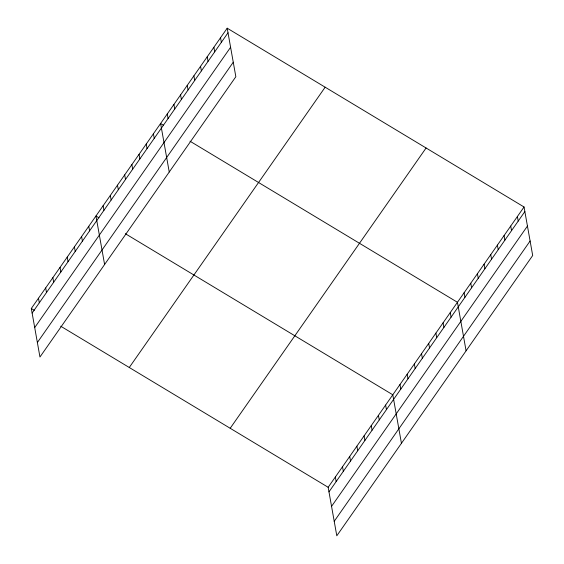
<?xml version="1.0" encoding="UTF-8"?>
<svg xmlns="http://www.w3.org/2000/svg" width="564" height="564" viewBox="0 0 564 564"><rect width="100%" height="100%" fill="white"/><g stroke="black" fill="none" stroke-linecap="round" stroke-linejoin="round"><path stroke-width="0.85" d="M227.2 28.2L235.844 76.718L39.952 357.012L31.309 308.494L227.2 28.2L524.048 206.988L532.691 255.506L336.8 535.8L328.156 487.282L524.048 206.988M32.127 313.076L228.018 32.782M34.714 327.571L230.598 47.277M37.372 342.51L233.263 62.216M129.269 367.495L325.16 87.201M230.197 428.28L426.088 147.987M328.974 491.864L524.858 211.571M331.554 506.366L527.446 226.065M334.219 521.298L530.104 241.004M163.609 125.314L160.599 123.502L169.242 172.02M189.983 141.197L457.446 302.29L466.083 350.808M98.968 217.81L95.958 215.998L104.601 264.516M125.342 233.7L392.798 394.786L401.441 443.304M31.309 308.494L34.326 310.313M60.7 326.196L328.156 487.282M517.385 216.52L518.203 221.102M510.723 226.051L511.541 230.627M504.068 235.576L504.879 240.158M497.406 245.107L498.224 249.69M490.743 254.639L491.561 259.221M484.081 264.171L484.899 268.753M477.426 273.695L478.237 278.278M470.764 283.227L471.582 287.809M464.101 292.758L464.919 297.341M450.262 312.569L451.08 317.144M443.078 322.841L443.896 327.423M435.894 333.12L436.712 337.702M428.71 343.398L429.528 347.981M421.534 353.677L422.344 358.26M414.35 363.956L415.167 368.532M407.166 374.228L407.983 378.811M399.982 384.507L400.8 389.089M385.621 405.065L386.432 409.647M378.437 415.344L379.255 419.919M371.253 425.616L372.071 430.198M364.069 435.894L364.887 440.477M356.885 446.173L357.703 450.756M349.708 456.452L350.519 461.035M342.524 466.731L343.342 471.307M335.34 477.003L336.158 481.585M220.538 37.732L221.356 42.314M213.883 47.263L214.694 51.839M207.221 56.788L208.038 61.37M200.558 66.319L201.376 70.902M193.896 75.851L194.714 80.433M187.241 85.383L188.059 89.958M180.579 94.907L181.397 99.49M173.916 104.439L174.734 109.021M167.261 113.97L168.072 118.553M153.415 133.781L154.233 138.356M146.231 144.053L147.049 148.635M139.054 154.332L139.865 158.914M131.87 164.61L132.681 169.193M124.686 174.889L125.504 179.472M117.502 185.168L118.32 189.744M110.318 195.44L111.136 200.023M103.134 205.719L103.952 210.302M88.774 226.277L89.591 230.852M81.59 236.549L82.407 241.131M74.406 246.828L75.224 251.41M67.222 257.106L68.04 261.689M60.045 267.385L60.856 271.968M52.861 277.664L53.679 282.24M45.677 287.936L46.495 292.519M38.493 298.215L39.311 302.797"/></g></svg>
